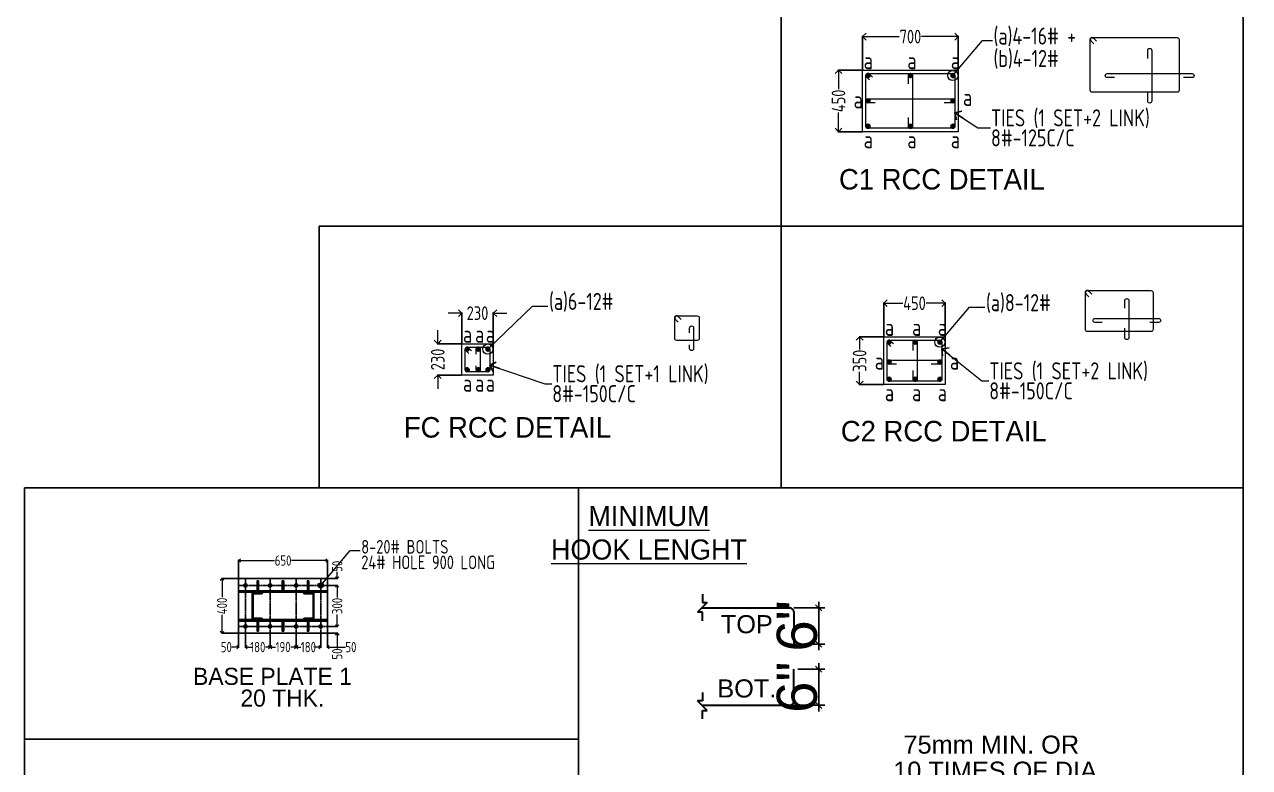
# Model space of a CAD drawing. Header units: millimetres. Extents: x 3470347 to 5996549, y -3470518 to 17149644.
# Drawn here: x 4917137 to 4952968, y 6872913 to 6894641 of the extents above; entities that cross this region are included whole.
import ezdxf

# ---------------------------------------------------------------- set-up
doc = ezdxf.new("R2010")
doc.units = ezdxf.units.MM
doc.header["$MEASUREMENT"] = 0
doc.header["$PDMODE"] = 35
doc.header["$PDSIZE"] = -5
for name, pattern in [('$AUDIT_BAD_LTYPE8', [0]), ('ACAD_ISO02W100', [15, 12, -3]), ('CENTERX2', [4, 2.5, -0.5, 0.5, -0.5])]:
    doc.linetypes.add(name, pattern=pattern)
doc.layers.get('0').update_dxf_attribs({"linetype": 'CONTINUOUS', "lineweight": 25})
doc.layers.get('DEFPOINTS').update_dxf_attribs({"linetype": 'CONTINUOUS', "lineweight": 25})
for name, color, linetype, lineweight in [('6 TEXT', 7, 'CONTINUOUS', 25), ('rDIMension', 1, 'CONTINUOUS', 18), ('rRCC 2', 40, 'CONTINUOUS', 15), ('rREINF 1', 1, 'CONTINUOUS', 25), ('rREINF 2', 4, 'CONTINUOUS', 25)]:
    doc.layers.add(name, color=color, linetype=linetype, lineweight=lineweight)
doc.styles.add('DIM', font='geniso.shx', dxfattribs={"width": 0.85})
doc.styles.get("Standard").update_dxf_attribs({"font": ''})
doc.styles.add('style1', font='arial.ttf', dxfattribs={"height": 8})
doc.styles.add('style2', font='arial.ttf', dxfattribs={"height": 20})
doc.styles.get('Standard').set_extended_font_data('AR CENA')
doc.dimstyles.new('DSC2', dxfattribs={"dimtxt": 8, "dimasz": 3, "dimexe": 3, "dimexo": 2, "dimgap": 0.5, "dimtad": 1, "dimdec": 1, "dimzin": 3, "dimdsep": 46, "dimlunit": 4, "dimtxsty": 'style2', "dimblk": 'OBLIQUE', "dimcen": 1, "dimclrd": 45, "dimclre": 8, "dimclrt": 7, "dimadec": 0, "dimazin": 0, "dimtfac": 1, "dimtdec": 1, "dimtix": 1, "dimtmove": 1, "dimatfit": 3, "dimldrblk": 'OBLIQUE', "dimfxl": 1, "dimtolj": 1, "dimtzin": 0, "dimlwd": -1, "dimlwe": -1, "dimarcsym": 0})
doc.dimstyles.new('ST-150', dxfattribs={"dimscale": 75, "dimtxt": 3, "dimasz": 2, "dimexe": 0.18, "dimexo": 0.0625, "dimgap": 0.2, "dimtad": 0, "dimdec": 0, "dimlfac": 2, "dimzin": 0, "dimdsep": 46, "dimtxsty": 'DIM', "dimblk": 'OPEN90', "dimcen": 0.09, "dimclrd": 256, "dimclrt": 7, "dimadec": 0, "dimazin": 0, "dimtfac": 1, "dimtdec": 0, "dimtofl": 0, "dimtmove": 0, "dimatfit": 3, "dimldrblk": 'OPEN90', "dimfxl": 1, "dimtolj": 1, "dimtzin": 0, "dimlwd": -1, "dimarcsym": 0})
doc.dimstyles.new('ST-25', dxfattribs={"dimscale": 100, "dimtxt": 2.5, "dimasz": 2, "dimexe": 0.18, "dimexo": 0.0625, "dimgap": 0.2, "dimtad": 0, "dimdec": 0, "dimlfac": 0.25, "dimzin": 0, "dimdsep": 46, "dimtxsty": 'DIM', "dimblk": 'OPEN90', "dimcen": 0.09, "dimclrd": 256, "dimclrt": 7, "dimadec": 0, "dimazin": 0, "dimtfac": 1, "dimtdec": 0, "dimtofl": 0, "dimtmove": 0, "dimatfit": 3, "dimldrblk": 'OPEN90', "dimfxl": 1, "dimtolj": 1, "dimtzin": 0, "dimlwd": -1, "dimarcsym": 0})

# ---------------------------------------------------------------- blocks, each defined once
blk = doc.blocks.new('_Oblique')
at = {"color": 0, "linetype": 'ACAD_ISO02W100', "lineweight": -2}
blk.add_line((-0.5, -0.5), (0.5, 0.5), dxfattribs=at)
blk = doc.blocks.new('*D515')
at = {"color": 8, "ltscale": 0.5}
for p, q in [((344277.72, 142366.13), (344293.1, 142366.13)), ((344279.72, 142348.13), (344293.1, 142348.13))]:
    blk.add_line(p, q, dxfattribs=at)
at = {"color": 45, "ltscale": 0.5}
for p, q in [((344290.1, 142366.13), (344290.1, 142369.13)), ((344290.1, 142348.13), (344290.1, 142366.13)), ((344290.1, 142348.13), (344290.1, 142345.13))]:
    blk.add_line(p, q, dxfattribs=at)
at = {"layer": 'DEFPOINTS', "color": 0}
for p in [(344275.72, 142366.13), (344290.1, 142366.13), (344277.72, 142348.13)]:
    blk.add_point(p, dxfattribs=at)
at = {"color": 45, "xscale": 3, "yscale": 3, "zscale": 3}
for p, rotation in [((344290.1, 142366.13), 270), ((344290.1, 142348.13), 90)]:
    blk.add_blockref('_Oblique', p, dxfattribs=dict(at, rotation=rotation))
at = {"color": 7, "insert": (344279.39, 142357.13), "char_height": 20, "attachment_point": 5, "rotation": 90, "style": 'style2'}
blk.add_mtext('\\A1;6"', dxfattribs=at)
blk = doc.blocks.new('*D516')
at = {"color": 8, "ltscale": 0.5}
for p, q in [((344279.72, 142335.67), (344293.1, 142335.67)), ((344277.72, 142317.67), (344293.1, 142317.67))]:
    blk.add_line(p, q, dxfattribs=at)
at = {"color": 45, "ltscale": 0.5}
for p, q in [((344290.1, 142335.67), (344290.1, 142338.67)), ((344290.1, 142335.67), (344290.1, 142317.67)), ((344290.1, 142317.67), (344290.1, 142314.67))]:
    blk.add_line(p, q, dxfattribs=at)
at = {"layer": 'DEFPOINTS', "color": 0}
for p in [(344277.72, 142335.67), (344275.72, 142317.67), (344290.1, 142317.67)]:
    blk.add_point(p, dxfattribs=at)
at = {"color": 45, "xscale": 3, "yscale": 3, "zscale": 3}
for p, rotation in [((344290.1, 142335.67), 270), ((344290.1, 142317.67), 90)]:
    blk.add_blockref('_Oblique', p, dxfattribs=dict(at, rotation=rotation))
at = {"color": 7, "insert": (344279.39, 142326.67), "char_height": 20, "attachment_point": 5, "rotation": 90, "style": 'style2'}
blk.add_mtext('\\A1;6"', dxfattribs=at)
blk = doc.blocks.new('_Open90')
at = {"color": 0, "linetype": 'ByBlock', "lineweight": -2}
for p, q in [((0, 0), (-1, 0)), ((-0.5, 0.5), (0, 0)), ((0, 0), (-0.5, -0.5))]:
    blk.add_line(p, q, dxfattribs=at)
blk = doc.blocks.new('*D883')
at = {"layer": 'DEFPOINTS', "color": 0}
for p in [(4941651, 6893307), (4940946, 6891507), (4941651, 6891507)]:
    blk.add_point(p, dxfattribs=at)
at = {"layer": 'rDIMension', "color": 0, "lineweight": -2}
for p, q in [((4941644, 6893307), (4940928, 6893307)), ((4941644, 6891507), (4940928, 6891507))]:
    blk.add_line(p, q, dxfattribs=at)
at = {"layer": 'rDIMension'}
for p, q in [((4940946, 6893107), (4940946, 6892750)), ((4940946, 6891707), (4940946, 6892064))]:
    blk.add_line(p, q, dxfattribs=at)
at = {"layer": 'rDIMension', "xscale": 200, "yscale": 200, "zscale": 200}
for p, rotation in [((4940946, 6893307), 90), ((4940946, 6891507), 270)]:
    blk.add_blockref('_Open90', p, dxfattribs=dict(at, rotation=rotation))
at = {"layer": 'rDIMension', "color": 7, "insert": (4940946, 6892407), "char_height": 400, "attachment_point": 5, "rotation": 90, "style": 'DIM'}
blk.add_mtext('\\A1;450', dxfattribs=at)
blk = doc.blocks.new('*D884')
at = {"layer": 'DEFPOINTS', "color": 0}
for p in [(4944451, 6894287), (4941651, 6893307), (4944451, 6893307)]:
    blk.add_point(p, dxfattribs=at)
at = {"layer": 'rDIMension', "color": 0, "lineweight": -2}
for p, q in [((4941651, 6893313), (4941651, 6894305)), ((4944451, 6893313), (4944451, 6894305))]:
    blk.add_line(p, q, dxfattribs=at)
at = {"layer": 'rDIMension'}
for p, q in [((4941851, 6894287), (4942724, 6894287)), ((4944251, 6894287), (4943377, 6894287))]:
    blk.add_line(p, q, dxfattribs=at)
at = {"layer": 'rDIMension', "xscale": 200, "yscale": 200, "zscale": 200, "rotation": 180}
blk.add_blockref('_Open90', (4941651, 6894287), dxfattribs=at)
at = {"layer": 'rDIMension', "xscale": 200, "yscale": 200, "zscale": 200}
blk.add_blockref('_Open90', (4944451, 6894287), dxfattribs=at)
at = {"layer": 'rDIMension', "color": 7, "insert": (4943051, 6894287), "char_height": 400, "attachment_point": 5, "style": 'DIM'}
blk.add_mtext('\\A1;700', dxfattribs=at)
blk = doc.blocks.new('*D886')
at = {"layer": 'DEFPOINTS', "color": 0}
for p in [(4942269, 6885509), (4941565, 6884109), (4942269, 6884109)]:
    blk.add_point(p, dxfattribs=at)
at = {"layer": 'rDIMension', "color": 0, "lineweight": -2}
for p, q in [((4942263, 6885509), (4941547, 6885509)), ((4942263, 6884109), (4941547, 6884109))]:
    blk.add_line(p, q, dxfattribs=at)
at = {"layer": 'rDIMension'}
for p, q in [((4941565, 6885309), (4941565, 6885135)), ((4941565, 6884309), (4941565, 6884483))]:
    blk.add_line(p, q, dxfattribs=at)
at = {"layer": 'rDIMension', "xscale": 200, "yscale": 200, "zscale": 200}
for p, rotation in [((4941565, 6885509), 90), ((4941565, 6884109), 270)]:
    blk.add_blockref('_Open90', p, dxfattribs=dict(at, rotation=rotation))
at = {"layer": 'rDIMension', "color": 7, "insert": (4941565, 6884809), "char_height": 400, "attachment_point": 5, "rotation": 90, "style": 'DIM'}
blk.add_mtext('\\A1;350', dxfattribs=at)
blk = doc.blocks.new('*D887')
at = {"layer": 'DEFPOINTS', "color": 0}
for p in [(4944069, 6886490), (4942269, 6885509), (4944069, 6885509)]:
    blk.add_point(p, dxfattribs=at)
at = {"layer": 'rDIMension', "color": 0, "lineweight": -2}
for p, q in [((4942269, 6885515), (4942269, 6886508)), ((4944069, 6885515), (4944069, 6886508))]:
    blk.add_line(p, q, dxfattribs=at)
at = {"layer": 'rDIMension'}
for p, q in [((4942469, 6886490), (4942826, 6886490)), ((4943869, 6886490), (4943512, 6886490))]:
    blk.add_line(p, q, dxfattribs=at)
at = {"layer": 'rDIMension', "xscale": 200, "yscale": 200, "zscale": 200, "rotation": 180}
blk.add_blockref('_Open90', (4942269, 6886490), dxfattribs=at)
at = {"layer": 'rDIMension', "xscale": 200, "yscale": 200, "zscale": 200}
blk.add_blockref('_Open90', (4944069, 6886490), dxfattribs=at)
at = {"layer": 'rDIMension', "color": 7, "insert": (4943169, 6886490), "char_height": 400, "attachment_point": 5, "style": 'DIM'}
blk.add_mtext('\\A1;450', dxfattribs=at)
blk = doc.blocks.new('*D888')
at = {"layer": 'DEFPOINTS', "color": 0}
for p in [(4926001, 6878965), (4923401, 6878437), (4926001, 6878437)]:
    blk.add_point(p, dxfattribs=at)
at = {"layer": 'rDIMension', "color": 0, "lineweight": -2}
for p, q in [((4923401, 6878443), (4923401, 6878983)), ((4926001, 6878443), (4926001, 6878983))]:
    blk.add_line(p, q, dxfattribs=at)
at = {"layer": 'rDIMension'}
for p, q in [((4923501, 6878965), (4924451, 6878965)), ((4925901, 6878965), (4924950, 6878965))]:
    blk.add_line(p, q, dxfattribs=at)
at = {"layer": 'rDIMension', "xscale": 100, "yscale": 100, "zscale": 100, "rotation": 180}
blk.add_blockref('_Open90', (4923401, 6878965), dxfattribs=at)
at = {"layer": 'rDIMension', "xscale": 100, "yscale": 100, "zscale": 100}
blk.add_blockref('_Open90', (4926001, 6878965), dxfattribs=at)
at = {"layer": 'rDIMension', "color": 7, "insert": (4924701, 6878965), "char_height": 300, "attachment_point": 5, "style": 'DIM'}
blk.add_mtext('\\A1;650', dxfattribs=at)
blk = doc.blocks.new('*D889')
at = {"layer": 'DEFPOINTS', "color": 0}
for p in [(4923401, 6878437), (4922915, 6876837), (4923401, 6876837)]:
    blk.add_point(p, dxfattribs=at)
at = {"layer": 'rDIMension', "color": 0, "lineweight": -2}
for p, q in [((4923394, 6878437), (4922897, 6878437)), ((4923394, 6876837), (4922897, 6876837))]:
    blk.add_line(p, q, dxfattribs=at)
at = {"layer": 'rDIMension'}
for p, q in [((4922915, 6878337), (4922915, 6877899)), ((4922915, 6876937), (4922915, 6877374))]:
    blk.add_line(p, q, dxfattribs=at)
at = {"layer": 'rDIMension', "xscale": 100, "yscale": 100, "zscale": 100}
for p, rotation in [((4922915, 6878437), 90), ((4922915, 6876837), 270)]:
    blk.add_blockref('_Open90', p, dxfattribs=dict(at, rotation=rotation))
at = {"layer": 'rDIMension', "color": 7, "insert": (4922915, 6877637), "char_height": 300, "attachment_point": 5, "rotation": 90, "style": 'DIM'}
blk.add_mtext('\\A1;400', dxfattribs=at)
blk = doc.blocks.new('*D890')
at = {"layer": 'DEFPOINTS', "color": 0}
for p in [(4923401, 6876837), (4923601, 6876837), (4923401, 6876434)]:
    blk.add_point(p, dxfattribs=at)
at = {"layer": 'rDIMension', "color": 0, "lineweight": -2}
for p, q in [((4923401, 6876830), (4923401, 6876416)), ((4923601, 6876830), (4923601, 6876416))]:
    blk.add_line(p, q, dxfattribs=at)
at = {"layer": 'rDIMension'}
for p, q in [((4923301, 6876434), (4923201, 6876434)), ((4923701, 6876434), (4923801, 6876434))]:
    blk.add_line(p, q, dxfattribs=at)
at = {"layer": 'rDIMension', "xscale": 100, "yscale": 100, "zscale": 100}
blk.add_blockref('_Open90', (4923401, 6876434), dxfattribs=at)
at = {"layer": 'rDIMension', "xscale": 100, "yscale": 100, "zscale": 100, "rotation": 180}
blk.add_blockref('_Open90', (4923601, 6876434), dxfattribs=at)
at = {"layer": 'rDIMension', "color": 7, "insert": (4923040, 6876434), "char_height": 300, "attachment_point": 5, "style": 'DIM'}
blk.add_mtext('\\A1;50', dxfattribs=at)
blk = doc.blocks.new('*D891')
at = {"layer": 'DEFPOINTS', "color": 0}
for p in [(4923601, 6876837), (4924322, 6876837), (4924322, 6876434)]:
    blk.add_point(p, dxfattribs=at)
at = {"layer": 'rDIMension', "color": 0, "lineweight": -2}
for p, q in [((4923601, 6876830), (4923601, 6876416)), ((4924322, 6876830), (4924322, 6876416))]:
    blk.add_line(p, q, dxfattribs=at)
at = {"layer": 'rDIMension'}
for p, q in [((4923701, 6876434), (4923737, 6876434)), ((4924222, 6876434), (4924185, 6876434))]:
    blk.add_line(p, q, dxfattribs=at)
at = {"layer": 'rDIMension', "xscale": 100, "yscale": 100, "zscale": 100, "rotation": 180}
blk.add_blockref('_Open90', (4923601, 6876434), dxfattribs=at)
at = {"layer": 'rDIMension', "xscale": 100, "yscale": 100, "zscale": 100}
blk.add_blockref('_Open90', (4924322, 6876434), dxfattribs=at)
at = {"layer": 'rDIMension', "color": 7, "insert": (4923961, 6876434), "char_height": 300, "attachment_point": 5, "style": 'DIM'}
blk.add_mtext('\\A1;180', dxfattribs=at)
blk = doc.blocks.new('*D892')
at = {"layer": 'DEFPOINTS', "color": 0}
for p in [(4924322, 6876837), (4925080, 6876837), (4925080, 6876434)]:
    blk.add_point(p, dxfattribs=at)
at = {"layer": 'rDIMension', "color": 0, "lineweight": -2}
for p, q in [((4924322, 6876830), (4924322, 6876416)), ((4925080, 6876830), (4925080, 6876416))]:
    blk.add_line(p, q, dxfattribs=at)
at = {"layer": 'rDIMension'}
for p, q in [((4924422, 6876434), (4924477, 6876434)), ((4924980, 6876434), (4924926, 6876434))]:
    blk.add_line(p, q, dxfattribs=at)
at = {"layer": 'rDIMension', "xscale": 100, "yscale": 100, "zscale": 100, "rotation": 180}
blk.add_blockref('_Open90', (4924322, 6876434), dxfattribs=at)
at = {"layer": 'rDIMension', "xscale": 100, "yscale": 100, "zscale": 100}
blk.add_blockref('_Open90', (4925080, 6876434), dxfattribs=at)
at = {"layer": 'rDIMension', "color": 7, "insert": (4924701, 6876434), "char_height": 300, "attachment_point": 5, "style": 'DIM'}
blk.add_mtext('\\A1;190', dxfattribs=at)
blk = doc.blocks.new('*D893')
at = {"layer": 'DEFPOINTS', "color": 0}
for p in [(4925079, 6876837), (4925801, 6876837), (4925801, 6876434)]:
    blk.add_point(p, dxfattribs=at)
at = {"layer": 'rDIMension', "color": 0, "lineweight": -2}
for p, q in [((4925079, 6876830), (4925079, 6876416)), ((4925801, 6876830), (4925801, 6876416))]:
    blk.add_line(p, q, dxfattribs=at)
at = {"layer": 'rDIMension'}
for p, q in [((4925179, 6876434), (4925216, 6876434)), ((4925701, 6876434), (4925664, 6876434))]:
    blk.add_line(p, q, dxfattribs=at)
at = {"layer": 'rDIMension', "xscale": 100, "yscale": 100, "zscale": 100, "rotation": 180}
blk.add_blockref('_Open90', (4925079, 6876434), dxfattribs=at)
at = {"layer": 'rDIMension', "xscale": 100, "yscale": 100, "zscale": 100}
blk.add_blockref('_Open90', (4925801, 6876434), dxfattribs=at)
at = {"layer": 'rDIMension', "color": 7, "insert": (4925440, 6876434), "char_height": 300, "attachment_point": 5, "style": 'DIM'}
blk.add_mtext('\\A1;180', dxfattribs=at)
blk = doc.blocks.new('*D894')
at = {"layer": 'DEFPOINTS', "color": 0}
for p in [(4925801, 6876837), (4926001, 6876837), (4926001, 6876434)]:
    blk.add_point(p, dxfattribs=at)
at = {"layer": 'rDIMension', "color": 0, "lineweight": -2}
for p, q in [((4925801, 6876830), (4925801, 6876416)), ((4926001, 6876830), (4926001, 6876416))]:
    blk.add_line(p, q, dxfattribs=at)
at = {"layer": 'rDIMension'}
for p, q in [((4925701, 6876434), (4925601, 6876434)), ((4926101, 6876434), (4926524, 6876434))]:
    blk.add_line(p, q, dxfattribs=at)
at = {"layer": 'rDIMension', "xscale": 100, "yscale": 100, "zscale": 100}
blk.add_blockref('_Open90', (4925801, 6876434), dxfattribs=at)
at = {"layer": 'rDIMension', "xscale": 100, "yscale": 100, "zscale": 100, "rotation": 180}
blk.add_blockref('_Open90', (4926001, 6876434), dxfattribs=at)
at = {"layer": 'rDIMension', "color": 7, "insert": (4926684, 6876434), "char_height": 300, "attachment_point": 5, "style": 'DIM'}
blk.add_mtext('\\A1;50', dxfattribs=at)
blk = doc.blocks.new('*D895')
at = {"layer": 'DEFPOINTS', "color": 0}
for p in [(4926001, 6878437), (4926001, 6878237), (4926284, 6878437)]:
    blk.add_point(p, dxfattribs=at)
at = {"layer": 'rDIMension'}
for p, q in [((4926284, 6878537), (4926284, 6878637)), ((4926284, 6878137), (4926284, 6878037))]:
    blk.add_line(p, q, dxfattribs=at)
at = {"layer": 'rDIMension', "color": 0, "lineweight": -2}
for p, q in [((4926007, 6878437), (4926302, 6878437)), ((4926007, 6878237), (4926302, 6878237))]:
    blk.add_line(p, q, dxfattribs=at)
at = {"layer": 'rDIMension', "xscale": 100, "yscale": 100, "zscale": 100}
for p, rotation in [((4926284, 6878437), 270), ((4926284, 6878237), 90)]:
    blk.add_blockref('_Open90', p, dxfattribs=dict(at, rotation=rotation))
at = {"layer": 'rDIMension', "color": 7, "insert": (4926284, 6878797), "char_height": 300, "attachment_point": 5, "rotation": 90, "style": 'DIM'}
blk.add_mtext('\\A1;50', dxfattribs=at)
blk = doc.blocks.new('*D896')
at = {"layer": 'DEFPOINTS', "color": 0}
for p in [(4926001, 6878237), (4926001, 6877037), (4926284, 6877037)]:
    blk.add_point(p, dxfattribs=at)
at = {"layer": 'rDIMension', "color": 0, "lineweight": -2}
for p, q in [((4926007, 6878237), (4926302, 6878237)), ((4926007, 6877037), (4926302, 6877037))]:
    blk.add_line(p, q, dxfattribs=at)
at = {"layer": 'rDIMension'}
for p, q in [((4926284, 6878137), (4926284, 6877886)), ((4926284, 6877137), (4926284, 6877387))]:
    blk.add_line(p, q, dxfattribs=at)
at = {"layer": 'rDIMension', "xscale": 100, "yscale": 100, "zscale": 100}
for p, rotation in [((4926284, 6878237), 90), ((4926284, 6877037), 270)]:
    blk.add_blockref('_Open90', p, dxfattribs=dict(at, rotation=rotation))
at = {"layer": 'rDIMension', "color": 7, "insert": (4926284, 6877637), "char_height": 300, "attachment_point": 5, "rotation": 90, "style": 'DIM'}
blk.add_mtext('\\A1;300', dxfattribs=at)
blk = doc.blocks.new('*D897')
at = {"layer": 'DEFPOINTS', "color": 0}
for p in [(4926001, 6877037), (4926001, 6876837), (4926284, 6876837)]:
    blk.add_point(p, dxfattribs=at)
at = {"layer": 'rDIMension', "color": 0, "lineweight": -2}
for p, q in [((4926007, 6877037), (4926302, 6877037)), ((4926007, 6876837), (4926302, 6876837))]:
    blk.add_line(p, q, dxfattribs=at)
at = {"layer": 'rDIMension'}
for p, q in [((4926284, 6877137), (4926284, 6877237)), ((4926284, 6876737), (4926284, 6876391))]:
    blk.add_line(p, q, dxfattribs=at)
at = {"layer": 'rDIMension', "xscale": 100, "yscale": 100, "zscale": 100}
for p, rotation in [((4926284, 6877037), 270), ((4926284, 6876837), 90)]:
    blk.add_blockref('_Open90', p, dxfattribs=dict(at, rotation=rotation))
at = {"layer": 'rDIMension', "color": 7, "insert": (4926284, 6876231), "char_height": 300, "attachment_point": 5, "rotation": 90, "style": 'DIM'}
blk.add_mtext('\\A1;50', dxfattribs=at)
blk = doc.blocks.new('*D929')
at = {"layer": 'DEFPOINTS', "color": 0}
for p in [(4929928, 6885306), (4929224, 6884386), (4929928, 6884386)]:
    blk.add_point(p, dxfattribs=at)
at = {"layer": 'rDIMension'}
for p, q in [((4929224, 6885506), (4929224, 6885706)), ((4929224, 6884186), (4929224, 6883986))]:
    blk.add_line(p, q, dxfattribs=at)
at = {"layer": 'rDIMension', "color": 0, "lineweight": -2}
for p, q in [((4929922, 6885306), (4929206, 6885306)), ((4929922, 6884386), (4929206, 6884386))]:
    blk.add_line(p, q, dxfattribs=at)
at = {"layer": 'rDIMension', "xscale": 200, "yscale": 200, "zscale": 200}
for p, rotation in [((4929224, 6885306), 270), ((4929224, 6884386), 90)]:
    blk.add_blockref('_Open90', p, dxfattribs=dict(at, rotation=rotation))
at = {"layer": 'rDIMension', "color": 7, "insert": (4929224, 6884846), "char_height": 400, "attachment_point": 5, "rotation": 90, "style": 'DIM'}
blk.add_mtext('\\A1;230', dxfattribs=at)
blk = doc.blocks.new('*D930')
at = {"layer": 'DEFPOINTS', "color": 0}
for p in [(4930848, 6886200), (4929928, 6885306), (4930848, 6885306)]:
    blk.add_point(p, dxfattribs=at)
at = {"layer": 'rDIMension'}
for p, q in [((4929728, 6886200), (4929528, 6886200)), ((4931048, 6886200), (4931248, 6886200))]:
    blk.add_line(p, q, dxfattribs=at)
at = {"layer": 'rDIMension', "color": 0, "lineweight": -2}
for p, q in [((4929928, 6885312), (4929928, 6886218)), ((4930848, 6885312), (4930848, 6886218))]:
    blk.add_line(p, q, dxfattribs=at)
at = {"layer": 'rDIMension', "xscale": 200, "yscale": 200, "zscale": 200}
blk.add_blockref('_Open90', (4929928, 6886200), dxfattribs=at)
at = {"layer": 'rDIMension', "xscale": 200, "yscale": 200, "zscale": 200, "rotation": 180}
blk.add_blockref('_Open90', (4930848, 6886200), dxfattribs=at)
at = {"layer": 'rDIMension', "color": 7, "insert": (4930388, 6886200), "char_height": 400, "attachment_point": 5, "style": 'DIM'}
blk.add_mtext('\\A1;230', dxfattribs=at)
blk = doc.blocks.new('T')
at = {"color": 2, "linetype": '$AUDIT_BAD_LTYPE8', "lineweight": 30}
for p, q in [((344232.3, 142372.9), (344232.3, 142368.7)), ((344234.7, 142368.7), (344229.9, 142363.9)), ((344232.13, 142366.13), (344275.72, 142366.13)), ((344232.3, 142368.7), (344234.7, 142368.7)), ((344232.3, 142363.9), (344229.9, 142363.9)), ((344232.3, 142359.7), (344232.3, 142363.9)), ((344277.72, 142364.13), (344277.72, 142348.13)), ((344277.72, 142319.67), (344277.72, 142335.67)), ((344232.3, 142324.1), (344232.3, 142319.9)), ((344232.3, 142319.9), (344229.9, 142319.9)), ((344234.7, 142315.1), (344229.9, 142319.9)), ((344232.13, 142317.67), (344275.72, 142317.67)), ((344232.3, 142310.9), (344232.3, 142315.1)), ((344232.3, 142315.1), (344234.7, 142315.1))]:
    blk.add_line(p, q, dxfattribs=at)
for centre, start, end in [((344275.72, 142364.13), 0, 90), ((344275.72, 142319.67), 270, 0)]:
    blk.add_arc(centre, 2, start, end, dxfattribs=at)
at = {"color": 72, "linetype": '$AUDIT_BAD_LTYPE8', "lineweight": 18, "insert": (344254.38, 142416.78, -4252.9), "char_height": 10, "attachment_point": 3}
blk.add_mtext('\\pxqc;{\\LMINIMUM \\PHOOK LENGHT}', dxfattribs=at)
at = {"layer": '6 TEXT', "color": 72, "style": 'style1'}
for s, p in [('75mm MIN. OR', (344332.26, 142293.66)), ('10 TIMES OF DIA', (344327.15, 142280.69))]:
    blk.add_text(s, height=9, dxfattribs=at).set_placement(p)
at = {"layer": '6 TEXT', "color": 72, "char_height": 9, "attachment_point": 8, "style": 'style1'}
for s, insert in [('TOP', (344254.38, 142353.36, 4497.41)), ('BOT.', (344254.38, 142321.44, 4497.41))]:
    blk.add_mtext(s, dxfattribs=dict(at, insert=insert))
at = {"ltscale": 0.5}
for base, p1, p2, angle, picture, middle in [((344290.1, 142366.13), (344277.72, 142348.13), (344275.72, 142366.13), 90, '*D515', (344279.39, 142357.13)), ((344290.1, 142317.67), (344277.72, 142335.67), (344275.72, 142317.67), 270, '*D516', (344279.39, 142326.67))]:
    dim = blk.add_linear_dim(base=base, p1=p1, p2=p2, angle=angle, text='6"', dimstyle='DSC2', dxfattribs=at)
    dim.commit()
    dim.dimension.update_dxf_attribs({"geometry": picture, "text_midpoint": middle})

msp = doc.modelspace()

# ---------------------------------------------------------------- hatches: boundary and pattern name
at = {"transparency": 33554559}
h = msp.add_hatch(color=1, dxfattribs=at)
h.dxf.hatch_style = 1
h.paths.add_polyline_path([(4923800.6, 6878036.62), (4923800.6, 6877236.62), (4924100.6, 6877236.62), (4924100.6, 6877242.22, 0.41421356), (4924060.6, 6877282.22), (4923825, 6877282.22), (4923825, 6877991.02), (4924060.6, 6877991.02, 0.41421356), (4924100.6, 6878031.02), (4924100.6, 6878036.62)])
h = msp.add_hatch(color=1, dxfattribs=at)
h.dxf.hatch_style = 1
h.paths.add_polyline_path([(4925300.6, 6878031.02, 0.41421356), (4925340.6, 6877991.02), (4925576.2, 6877991.02), (4925576.2, 6877282.22), (4925340.6, 6877282.22, 0.41421356), (4925300.6, 6877242.22), (4925300.6, 6877236.62), (4925600.6, 6877236.62), (4925600.6, 6878036.62), (4925300.6, 6878036.62)])
at = {"layer": 'rREINF 2'}
h = msp.add_hatch(color=256, dxfattribs=at)
h.dxf.hatch_style = 1
h.paths.add_polyline_path([(4941865.89, 6893149.28, 1), (4941750.57, 6893149.28, 1)])
h = msp.add_hatch(color=256, dxfattribs=at)
h.dxf.hatch_style = 1
h.paths.add_polyline_path([(4942995.25, 6893149.28, -1), (4943110.57, 6893149.28, -1)])
h = msp.add_hatch(color=256, dxfattribs=at)
h.dxf.hatch_style = 1
h.paths.add_polyline_path([(4944235.25, 6893149.28, -1), (4944350.57, 6893149.28, -1)])
h = msp.add_hatch(color=256, dxfattribs=at)
h.dxf.hatch_style = 1
h.paths.add_polyline_path([(4941865.89, 6892409.28, 1), (4941750.57, 6892409.28, 1)])
h = msp.add_hatch(color=256, dxfattribs=at)
h.dxf.hatch_style = 1
h.paths.add_polyline_path([(4944235.25, 6892409.28, -1), (4944350.57, 6892409.28, -1)])
h = msp.add_hatch(color=256, dxfattribs=at)
h.dxf.hatch_style = 1
h.paths.add_polyline_path([(4941865.89, 6891664.6, -1), (4941750.57, 6891664.6, -1)])
h = msp.add_hatch(color=256, dxfattribs=at)
h.dxf.hatch_style = 1
h.paths.add_polyline_path([(4942995.25, 6891664.6, 1), (4943110.57, 6891664.6, 1)])
h = msp.add_hatch(color=256, dxfattribs=at)
h.dxf.hatch_style = 1
h.paths.add_polyline_path([(4944235.25, 6891664.6, 1), (4944350.57, 6891664.6, 1)])
h = msp.add_hatch(color=256, dxfattribs=at)
h.dxf.hatch_style = 1
h.paths.add_polyline_path([(4942484.58, 6885351.39, 1), (4942369.25, 6885351.39, 1)])
h = msp.add_hatch(color=256, dxfattribs=at)
h.dxf.hatch_style = 1
h.paths.add_polyline_path([(4943133.93, 6885351.39, -1), (4943249.25, 6885351.39, -1)])
h = msp.add_hatch(color=256, dxfattribs=at)
h.dxf.hatch_style = 1
h.paths.add_polyline_path([(4943853.93, 6885351.39, -1), (4943969.25, 6885351.39, -1)])
h = msp.add_hatch(color=256, dxfattribs=at)
h.dxf.hatch_style = 1
h.paths.add_polyline_path([(4930143.42, 6885148.05, 1), (4930028.1, 6885148.05, 1)])
h = msp.add_hatch(color=256, dxfattribs=at)
h.dxf.hatch_style = 1
h.paths.add_polyline_path([(4930352.77, 6885148.05, -1), (4930468.1, 6885148.05, -1)])
h = msp.add_hatch(color=256, dxfattribs=at)
h.dxf.hatch_style = 1
h.paths.add_polyline_path([(4930632.77, 6885148.05, -1), (4930748.1, 6885148.05, -1)])
h = msp.add_hatch(color=256, dxfattribs=at)
h.dxf.hatch_style = 1
h.paths.add_polyline_path([(4930143.42, 6884543.37, -1), (4930028.1, 6884543.37, -1)])
h = msp.add_hatch(color=256, dxfattribs=at)
h.dxf.hatch_style = 1
h.paths.add_polyline_path([(4930352.77, 6884543.37, 1), (4930468.1, 6884543.37, 1)])
h = msp.add_hatch(color=256, dxfattribs=at)
h.dxf.hatch_style = 1
h.paths.add_polyline_path([(4930632.77, 6884543.37, 1), (4930748.1, 6884543.37, 1)])
h = msp.add_hatch(color=256, dxfattribs=at)
h.dxf.hatch_style = 1
h.paths.add_polyline_path([(4942484.58, 6884770.44, 1), (4942369.25, 6884770.44, 1)])
h = msp.add_hatch(color=256, dxfattribs=at)
h.dxf.hatch_style = 1
h.paths.add_polyline_path([(4943853.93, 6884770.44, -1), (4943969.25, 6884770.44, -1)])
h = msp.add_hatch(color=256, dxfattribs=at)
h.dxf.hatch_style = 1
h.paths.add_polyline_path([(4942484.58, 6884266.71, -1), (4942369.25, 6884266.71, -1)])
h = msp.add_hatch(color=256, dxfattribs=at)
h.dxf.hatch_style = 1
h.paths.add_polyline_path([(4943133.93, 6884266.71, 1), (4943249.25, 6884266.71, 1)])
h = msp.add_hatch(color=256, dxfattribs=at)
h.dxf.hatch_style = 1
h.paths.add_polyline_path([(4943853.93, 6884266.71, 1), (4943969.25, 6884266.71, 1)])

# ---------------------------------------------------------------- linework, layer by layer
at = {"color": 8, "linetype": 'CENTERX2', "ltscale": 15}
for p, q in [((4923400.6, 6878236.62), (4926000.6, 6878236.62)), ((4923600.6, 6876836.62), (4923600.6, 6878436.62)), ((4924321.93, 6878436.62), (4924321.93, 6876836.62)), ((4925079.27, 6878436.62), (4925079.27, 6876836.62)), ((4925800.6, 6878436.62), (4925800.6, 6876836.62)), ((4926000.6, 6877036.62), (4923400.6, 6877036.62))]:
    msp.add_line(p, q, dxfattribs=at)
at = {"lineweight": 25, "elevation": 0}
for points in [[(4973760.63, 6850659.34), (4952779.78, 6850659.34), (4952779.78, 6929327.88), (4973760.63, 6929327.88)], [(4933338.33, 6857283.66), (4952779.78, 6857283.66), (4952779.78, 6881087.39), (4933338.33, 6881087.39)]]:
    msp.add_lwpolyline(points, close=True, dxfattribs=at)
at = {"elevation": 0}
msp.add_lwpolyline([(4952779.78, 6896405.36), (4939266.49, 6896405.36), (4939266.49, 6881087.39), (4952779.78, 6881087.39)], close=True, dxfattribs=at)
for points in [[(4925753.21, 6888746.38), (4939266.49, 6888746.38)], [(4925753.21, 6888746.38), (4925753.21, 6881087.39)], [(4939266.49, 6888746.38), (4952779.78, 6888746.38)], [(4917137.12, 6881087.39), (4933338.33, 6881087.39)], [(4917137.12, 6866960.14), (4917137.12, 6881087.39)], [(4925753.21, 6881087.39), (4939266.49, 6881087.39)], [(4917137.12, 6873745.94), (4933338.33, 6873745.94)]]:
    msp.add_lwpolyline(points, dxfattribs=at)
at = {"color": 5}
msp.add_lwpolyline([(4923400.6, 6876836.62), (4923400.6, 6878436.62), (4926000.6, 6878436.62), (4926000.6, 6876836.62)], close=True, dxfattribs=at)
at = {"color": 4}
for points in [[(4923984.91, 6878376.62), (4923984.91, 6878076.62), (4923944.91, 6878076.62), (4923944.91, 6878376.62)], [(4924718.24, 6878376.62), (4924718.24, 6878076.62), (4924678.24, 6878076.62), (4924678.24, 6878376.62)], [(4925451.57, 6878376.62), (4925451.57, 6878076.62), (4925411.57, 6878076.62), (4925411.57, 6878376.62)], [(4923984.91, 6876896.62), (4923984.91, 6877196.62), (4923944.91, 6877196.62), (4923944.91, 6876896.62)], [(4924718.24, 6876896.62), (4924718.24, 6877196.62), (4924678.24, 6877196.62), (4924678.24, 6876896.62)], [(4925451.57, 6876896.62), (4925451.57, 6877196.62), (4925411.57, 6877196.62), (4925411.57, 6876896.62)]]:
    msp.add_lwpolyline(points, close=True, dxfattribs=at)
for points in [[(4926000.6, 6878076.62), (4923400.6, 6878076.62)], [(4926000.6, 6878036.62), (4923400.6, 6878036.62)], [(4926000.6, 6877236.62), (4923400.6, 6877236.62)], [(4926000.6, 6877196.62), (4923400.6, 6877196.62)]]:
    msp.add_lwpolyline(points, dxfattribs=at)
at = {"color": 1}
for points in [[(4923825, 6877282.22), (4923825, 6877991.02), (4924060.6, 6877991.02, 0.41421356), (4924100.6, 6878031.02), (4924100.6, 6878036.62), (4923800.6, 6878036.62), (4923800.6, 6877236.62), (4924100.6, 6877236.62), (4924100.6, 6877242.22, 0.41421356), (4924060.6, 6877282.22)], [(4925576.2, 6877282.22), (4925576.2, 6877991.02), (4925340.6, 6877991.02, -0.41421356), (4925300.6, 6878031.02), (4925300.6, 6878036.62), (4925600.6, 6878036.62), (4925600.6, 6877236.62), (4925300.6, 6877236.62), (4925300.6, 6877242.22, -0.41421356), (4925340.6, 6877282.22)]]:
    msp.add_lwpolyline(points, format="xyb", close=True, dxfattribs=at)
at = {"color": 2}
for centre in [(4923600.6, 6878236.62), (4924321.93, 6878236.62), (4925079.27, 6878236.62), (4925800.6, 6878236.62), (4923600.6, 6877036.62), (4924321.93, 6877036.62), (4925079.27, 6877036.62), (4925800.6, 6877036.62)]:
    msp.add_circle(centre, 48, dxfattribs=at)
at = {"layer": 'rRCC 2', "color": 1}
for points in [[(4948309.38, 6892718.97), (4948309.38, 6894198.97, -0.41421356), (4948369.38, 6894258.97), (4950849.38, 6894258.97, -0.41421356), (4950909.38, 6894198.97), (4950909.38, 6892718.97, -0.41421356), (4950849.38, 6892658.97), (4948369.38, 6892658.97, -0.41421356)], [(4941750.57, 6891666.94), (4941750.57, 6893146.94, -0.41421356), (4941810.57, 6893206.94), (4944290.57, 6893206.94, -0.41421356), (4944350.57, 6893146.94), (4944350.57, 6891666.94, -0.41421356), (4944290.57, 6891606.94), (4941810.57, 6891606.94, -0.41421356)], [(4936154.57, 6885460.74), (4936154.57, 6886060.74, -0.41421356), (4936214.57, 6886120.74), (4936814.57, 6886120.74, -0.41421356), (4936874.57, 6886060.74), (4936874.57, 6885460.74, -0.41421356), (4936814.57, 6885400.74), (4936214.57, 6885400.74, -0.41421356)], [(4942369.25, 6884269.05), (4942369.25, 6885349.05, -0.41421356), (4942429.25, 6885409.05), (4943909.25, 6885409.05, -0.41421356), (4943969.25, 6885349.05), (4943969.25, 6884269.05, -0.41421356), (4943909.25, 6884209.05), (4942429.25, 6884209.05, -0.41421356)], [(4930028.1, 6884545.71), (4930028.1, 6885145.71, -0.41421356), (4930088.1, 6885205.71), (4930688.1, 6885205.71, -0.41421356), (4930748.1, 6885145.71), (4930748.1, 6884545.71, -0.41421356), (4930688.1, 6884485.71), (4930088.1, 6884485.71, -0.41421356)]]:
    msp.add_lwpolyline(points, format="xyb", close=True, dxfattribs=at)
for points in [[(4949990.28, 6893642.24), (4949990.28, 6893883.83, -0.41421356), (4950050.28, 6893943.83), (4950049.11, 6893943.83, -0.41421356), (4950109.11, 6893883.83), (4950109.11, 6892403.83, -0.41421356), (4950049.11, 6892343.83), (4950050.28, 6892343.83, -0.41421356), (4949990.28, 6892403.83), (4949990.28, 6892654.94)], [(4942991.74, 6892905.35), (4942991.74, 6893146.94, -0.41421356), (4943051.74, 6893206.94), (4943050.57, 6893206.94, -0.41421356), (4943110.57, 6893146.94), (4943110.57, 6891666.94, -0.41421356), (4943050.57, 6891606.94), (4943051.74, 6891606.94, -0.41421356), (4942991.74, 6891666.94), (4942991.74, 6891918.05)], [(4949019.39, 6893086.8), (4948809.11, 6893086.8, -0.41421356), (4948749.11, 6893146.8), (4948749.11, 6893143.83, -0.41421356), (4948809.11, 6893203.83), (4951289.11, 6893203.83, -0.41421356), (4951349.11, 6893143.83), (4951349.11, 6893146.8, -0.41421356), (4951289.11, 6893086.8), (4951035.08, 6893086.8)], [(4942020.86, 6892349.91), (4941810.57, 6892349.91, -0.41421356), (4941750.57, 6892409.91), (4941750.57, 6892406.94, -0.41421356), (4941810.57, 6892466.94), (4944290.57, 6892466.94, -0.41421356), (4944350.57, 6892406.94), (4944350.57, 6892409.91, -0.41421356), (4944290.57, 6892349.91), (4944036.54, 6892349.91)], [(4936590.7, 6885623.07), (4936590.7, 6885765.12, -0.41421356), (4936650.7, 6885825.12), (4936649.53, 6885825.12, -0.41421356), (4936709.53, 6885765.12), (4936709.53, 6885165.12, -0.41421356), (4936649.53, 6885105.12), (4936650.7, 6885105.12, -0.41421356), (4936590.7, 6885165.12), (4936590.7, 6885277.67)], [(4943130.42, 6885107.46), (4943130.42, 6885349.05, -0.41421356), (4943190.42, 6885409.05), (4943189.25, 6885409.05, -0.41421356), (4943249.25, 6885349.05), (4943249.25, 6884269.05, -0.41421356), (4943189.25, 6884209.05), (4943190.42, 6884209.05, -0.41421356), (4943130.42, 6884269.05), (4943130.42, 6884520.16)], [(4930349.27, 6885003.65), (4930349.27, 6885145.71, -0.41421356), (4930409.27, 6885205.71), (4930408.1, 6885205.71, -0.41421356), (4930468.1, 6885145.71), (4930468.1, 6884545.71, -0.41421356), (4930408.1, 6884485.71), (4930409.27, 6884485.71, -0.41421356), (4930349.27, 6884545.71), (4930349.27, 6884658.25)], [(4942639.54, 6884711.07), (4942429.25, 6884711.07, -0.41421356), (4942369.25, 6884771.07), (4942369.25, 6884768.1, -0.41421356), (4942429.25, 6884828.1), (4943909.25, 6884828.1, -0.41421356), (4943969.25, 6884768.1), (4943969.25, 6884771.07, -0.41421356), (4943909.25, 6884711.07), (4943655.22, 6884711.07)]]:
    msp.add_lwpolyline(points, format="xyb", dxfattribs=at)
at = {"layer": 'rRCC 2', "color": 6}
for points in [[(4941650.57, 6891506.94), (4941650.57, 6893306.94), (4944450.57, 6893306.94), (4944450.57, 6891506.94)], [(4929928.1, 6884385.71), (4929928.1, 6885305.71), (4930848.1, 6885305.71), (4930848.1, 6884385.71)], [(4942269.25, 6884109.05), (4942269.25, 6885509.05), (4944069.25, 6885509.05), (4944069.25, 6884109.05)]]:
    msp.add_lwpolyline(points, close=True, dxfattribs=at)
at = {"layer": 'rRCC 2', "color": 1, "elevation": 0}
msp.add_lwpolyline([(4948166.37, 6885721.02), (4948166.37, 6886801.02, -0.41421356), (4948226.37, 6886861.02), (4950086.37, 6886861.02, -0.41421356), (4950146.37, 6886801.02), (4950146.37, 6885721.02, -0.41421356), (4950086.37, 6885661.02), (4948226.37, 6885661.02, -0.41421356)], format="xyb", close=True, dxfattribs=at)
for points in [[(4949321.54, 6886349.26), (4949321.54, 6886566.02, -0.41421356), (4949381.54, 6886626.02), (4949380.37, 6886626.02, -0.41421356), (4949440.37, 6886566.02), (4949440.37, 6885486.02, -0.41421356), (4949380.37, 6885426.02), (4949381.54, 6885426.02, -0.41421356), (4949321.54, 6885486.02), (4949321.54, 6885763.07)], [(4948660.66, 6885928.04), (4948450.37, 6885928.04, -0.41421356), (4948390.37, 6885988.04), (4948390.37, 6885985.07, -0.41421356), (4948450.37, 6886045.07), (4950310.37, 6886045.07, -0.41421356), (4950370.37, 6885985.07), (4950370.37, 6885988.04, -0.41421356), (4950310.37, 6885928.04), (4950056.34, 6885928.04)]]:
    msp.add_lwpolyline(points, format="xyb", dxfattribs=at)
at = {"layer": 'rREINF 1'}
for points in [[(4948497.54, 6894155.1), (4948409.42, 6894243.22, 1), (4948327.88, 6894161.68), (4948415.99, 6894073.56)], [(4941938.73, 6893103.08), (4941850.61, 6893191.19, 1), (4941769.07, 6893109.65), (4941857.18, 6893021.53)], [(4936342.73, 6886016.88), (4936254.61, 6886105, 1), (4936173.06, 6886023.45), (4936261.18, 6885935.33)], [(4942557.41, 6885305.19), (4942469.3, 6885393.3, 1), (4942387.75, 6885311.76), (4942475.87, 6885223.64)], [(4930216.25, 6885101.85), (4930128.14, 6885189.97, 1), (4930046.59, 6885108.42), (4930134.71, 6885020.3)]]:
    msp.add_lwpolyline(points, format="xyb", dxfattribs=at)
at = {"layer": 'rREINF 1', "elevation": 0}
msp.add_lwpolyline([(4948354.53, 6886757.16), (4948266.41, 6886845.27, 1), (4948184.87, 6886763.73), (4948272.98, 6886675.61)], format="xyb", dxfattribs=at)
at = {"layer": 'rREINF 2'}
for centre in [(4941808.23, 6893149.28), (4943052.91, 6893149.28), (4944292.91, 6893149.28), (4941808.23, 6892409.28), (4944292.91, 6892409.28), (4941808.23, 6891664.6), (4943052.91, 6891664.6), (4944292.91, 6891664.6), (4942426.92, 6885351.39), (4943191.59, 6885351.39), (4943911.59, 6885351.39), (4930085.76, 6885148.05), (4930410.43, 6885148.05), (4930690.43, 6885148.05), (4930085.76, 6884543.37), (4930410.43, 6884543.37), (4930690.43, 6884543.37), (4942426.92, 6884770.44), (4943911.59, 6884770.44), (4942426.92, 6884266.71), (4943191.59, 6884266.71), (4943911.59, 6884266.71)]:
    msp.add_circle(centre, 57.66, dxfattribs=at)

# ---------------------------------------------------------------- block references
at = {"color": 1, "ltscale": 0.5, "xscale": 58.83624041280731, "yscale": 58.83624041280731, "zscale": 58.83624041280731}
msp.add_blockref('T', (-15316368.46, -1498705.47, 0), dxfattribs=at)

# ---------------------------------------------------------------- texts
at = {"layer": 'rDIMension', "color": 7, "attachment_point": 4, "line_spacing_factor": 0.7, "style": 'DIM'}
for s, insert, char_height in [('\\A1;(a)4-16# + ', (4945479.67, 6894280.12), 500), ('\\A1;(b)4-12#', (4945479.67, 6893623.46), 500), ('\\A1;a', (4941683.62, 6893584.13), 500), ('\\A1;a', (4942959.24, 6893584.13), 500), ('\\A1;a', (4944232.03, 6893584.13), 500), ('\\A1;a', (4941388.07, 6892437.4), 500), ('\\A1;a', (4944585.7, 6892510.69), 500), ('\\A1;TIES (1 SET+2 LINK)\\P8#-125C/C', (4945407.37, 6891618.37), 500), ('\\A1;a', (4941683.62, 6891273.34), 500), ('\\A1;a', (4942959.24, 6891273.34), 500), ('\\A1;a', (4944232.03, 6891273.34), 500), ('\\A1;(a)6-12# ', (4932478.43, 6886518.9), 500), ('\\A1;(a)8-12# ', (4945259.59, 6886482.23), 500), ('\\A1;a', (4929961.15, 6885582.91), 500), ('\\A1;a', (4930316.77, 6885582.91), 500), ('\\A1;a', (4930629.55, 6885582.91), 500), ('\\A1;a', (4942302.3, 6885786.24), 500), ('\\A1;a', (4943097.93, 6885786.24), 500), ('\\A1;a', (4943850.71, 6885786.24), 500), ('\\A1;TIES (1 SET+1 LINK)\\P8#-150C/C', (4932574.69, 6884136.11), 500), ('\\A1;a', (4942006.75, 6884798.56), 500), ('\\A1;a', (4944204.38, 6884798.56), 500), ('\\A1;TIES (1 SET+2 LINK)\\P8#-150C/C', (4945355.84, 6884220.48), 500), ('\\A1;a', (4929961.15, 6884152.12), 500), ('\\A1;a', (4930316.77, 6884152.12), 500), ('\\A1;a', (4930629.55, 6884152.12), 500), ('\\A1;a', (4942302.3, 6883875.45), 500), ('\\A1;a', (4943097.93, 6883875.45), 500), ('\\A1;a', (4943850.71, 6883875.45), 500), ('\\A1;8-20# BOLTS', (4926987.36, 6879367.47), 400), ('\\A1;24# HOLE 900 LONG', (4926987.36, 6878912.79), 400)]:
    msp.add_mtext(s, dxfattribs=dict(at, insert=insert, char_height=char_height))
at = {"layer": 'rRCC 2'}
for s, height, p in [('C1 RCC DETAIL', 600, (4940961.09, 6889815.14)), ('FC RCC DETAIL', 600, (4928234.3, 6882560.6)), ('C2 RCC DETAIL', 600, (4941015.46, 6882449.5)), ('BASE PLATE 1', 500, (4922068.15, 6875329)), ('20 THK.', 500, (4923452.76, 6874693.52))]:
    msp.add_text(s, height=height, dxfattribs=at).set_placement(p)

# ---------------------------------------------------------------- dimensions: what is measured, and where the dimension line sits
at = {"layer": 'rDIMension'}
for base, p1, p2, override, picture, middle in [((4944450.57, 6894287.44), (4941650.57, 6893306.94), (4944450.57, 6893306.94), {"dimtxt": 4, "dimtxsty": 'DIM'}, '*D884', (4943050.57, 6894287.44)), ((4944069.25, 6886489.55), (4942269.25, 6885509.05), (4944069.25, 6885509.05), {"dimtxt": 4, "dimtxsty": 'DIM'}, '*D887', (4943169.25, 6886489.55)), ((4930848.1, 6886200.06), (4929928.1, 6885305.71), (4930848.1, 6885305.71), {"dimtxt": 4}, '*D930', (4930388.1, 6886200.06)), ((4926000.6, 6878965.34), (4923400.6, 6878436.62), (4926000.6, 6878436.62), {"dimtxt": 3, "dimasz": 1, "dimblk": 'Open90'}, '*D888', (4924700.6, 6878965.34)), ((4923400.6, 6876434.06), (4923600.6, 6876836.62), (4923400.6, 6876836.62), {"dimtxt": 3, "dimasz": 1, "dimblk": 'Open90'}, '*D890', (4923040.25, 6876434.06)), ((4924321.93, 6876434.06), (4923600.6, 6876836.62), (4924321.93, 6876836.62), {"dimtxt": 3, "dimasz": 1, "dimblk": 'Open90'}, '*D891', (4923961.27, 6876434.06)), ((4925080.27, 6876434.06), (4924321.93, 6876836.62), (4925080.27, 6876836.62), {"dimtxt": 3, "dimasz": 1, "dimblk": 'Open90'}, '*D892', (4924701.1, 6876434.06)), ((4925800.6, 6876434.06), (4925079.27, 6876836.62), (4925800.6, 6876836.62), {"dimtxt": 3, "dimasz": 1, "dimblk": 'Open90'}, '*D893', (4925439.93, 6876434.06))]:
    dim = msp.add_linear_dim(base=base, p1=p1, p2=p2, dimstyle='ST-25', override=override, dxfattribs=at)
    dim.commit()
    dim.dimension.update_dxf_attribs({"geometry": picture, "text_midpoint": middle})
for base, p1, p2, override, picture, middle in [((4940946.15, 6891506.94), (4941650.57, 6893306.94), (4941650.57, 6891506.94), {"dimtxt": 4}, '*D883', (4940946.15, 6892406.94)), ((4929223.67, 6884385.71), (4929928.1, 6885305.71), (4929928.1, 6884385.71), {"dimtxt": 4}, '*D929', (4929223.67, 6884845.71)), ((4941564.83, 6884109.05), (4942269.25, 6885509.05), (4942269.25, 6884109.05), {"dimtxt": 4}, '*D886', (4941564.83, 6884809.05)), ((4926284.46, 6878436.62), (4926000.6, 6878236.62), (4926000.6, 6878436.62), {"dimtxt": 3, "dimasz": 1, "dimblk": 'Open90'}, '*D895', (4926284.46, 6878796.97)), ((4922914.9, 6876836.62), (4923400.6, 6878436.62), (4923400.6, 6876836.62), {"dimtxt": 3, "dimasz": 1, "dimblk": 'Open90'}, '*D889', (4922914.9, 6877636.62)), ((4926284.46, 6877036.62), (4926000.6, 6878236.62), (4926000.6, 6877036.62), {"dimtxt": 3, "dimasz": 1, "dimblk": 'Open90'}, '*D896', (4926284.46, 6877636.62))]:
    dim = msp.add_linear_dim(base=base, p1=p1, p2=p2, angle=90, dimstyle='ST-25', override=override, dxfattribs=at)
    dim.commit()
    dim.dimension.update_dxf_attribs({"geometry": picture, "text_midpoint": middle})
dim = msp.add_linear_dim(base=(4926284.46, 6876836.62), p1=(4926000.6, 6877036.62), p2=(4926000.6, 6876836.62), angle=90, dimstyle='ST-25', override={"dimtxt": 3, "dimasz": 1, "dimblk": 'Open90'}, dxfattribs=at)
dim.commit()
dim.dimension.update_dxf_attribs({"geometry": '*D897', "text_midpoint": (4926284.46, 6876230.94), "dimtype": 160})
dim = msp.add_linear_dim(base=(4926000.6, 6876434.06), p1=(4925800.6, 6876836.62), p2=(4926000.6, 6876836.62), dimstyle='ST-25', override={"dimtxt": 3, "dimasz": 1, "dimblk": 'Open90'}, dxfattribs=at)
dim.commit()
dim.dimension.update_dxf_attribs({"geometry": '*D894', "text_midpoint": (4926684.33, 6876434.06), "dimtype": 160})

# ---------------------------------------------------------------- leaders
at = {"layer": 'rRCC 2', "annotation_type": 0, "has_hookline": 1, "hookline_direction": 0}
for points, override in [([(4944292.91, 6893149.28), (4945155.38, 6894170.25), (4945449.67, 6894170.25)], {"dimasz": 4, "dimldrblk": 'Origin'}), ([(4930690.43, 6885148.05), (4931992.91, 6886409.02), (4932448.43, 6886409.02)], {"dimasz": 4, "dimldrblk": 'Origin'}), ([(4943911.59, 6885351.39), (4944774.07, 6886372.36), (4945229.59, 6886372.36)], {"dimasz": 4, "dimldrblk": 'Origin'}), ([(4925800.6, 6878236.62), (4926663.07, 6879257.59), (4926957.36, 6879257.59)], {"dimasz": 2, "dimldrblk": 'Origin'})]:
    msp.add_leader(points, dimstyle='ST-150', override=override, dxfattribs=at)
for points, text_width in [([(4944350.57, 6892061.11), (4945023.57, 6891618.37), (4945392.37, 6891618.37)], 4719.46), ([(4943969.25, 6885158.52), (4945140.61, 6884220.48), (4945340.84, 6884220.48)], 4719.46), ([(4930748.1, 6884674.89), (4932359.45, 6884136.11), (4932559.69, 6884136.11)], 4634.46)]:
    msp.add_leader(points, dimstyle='ST-150', override={"dimasz": 4}, dxfattribs=dict(at, text_width=text_width))

doc.saveas('drawing.dxf')
